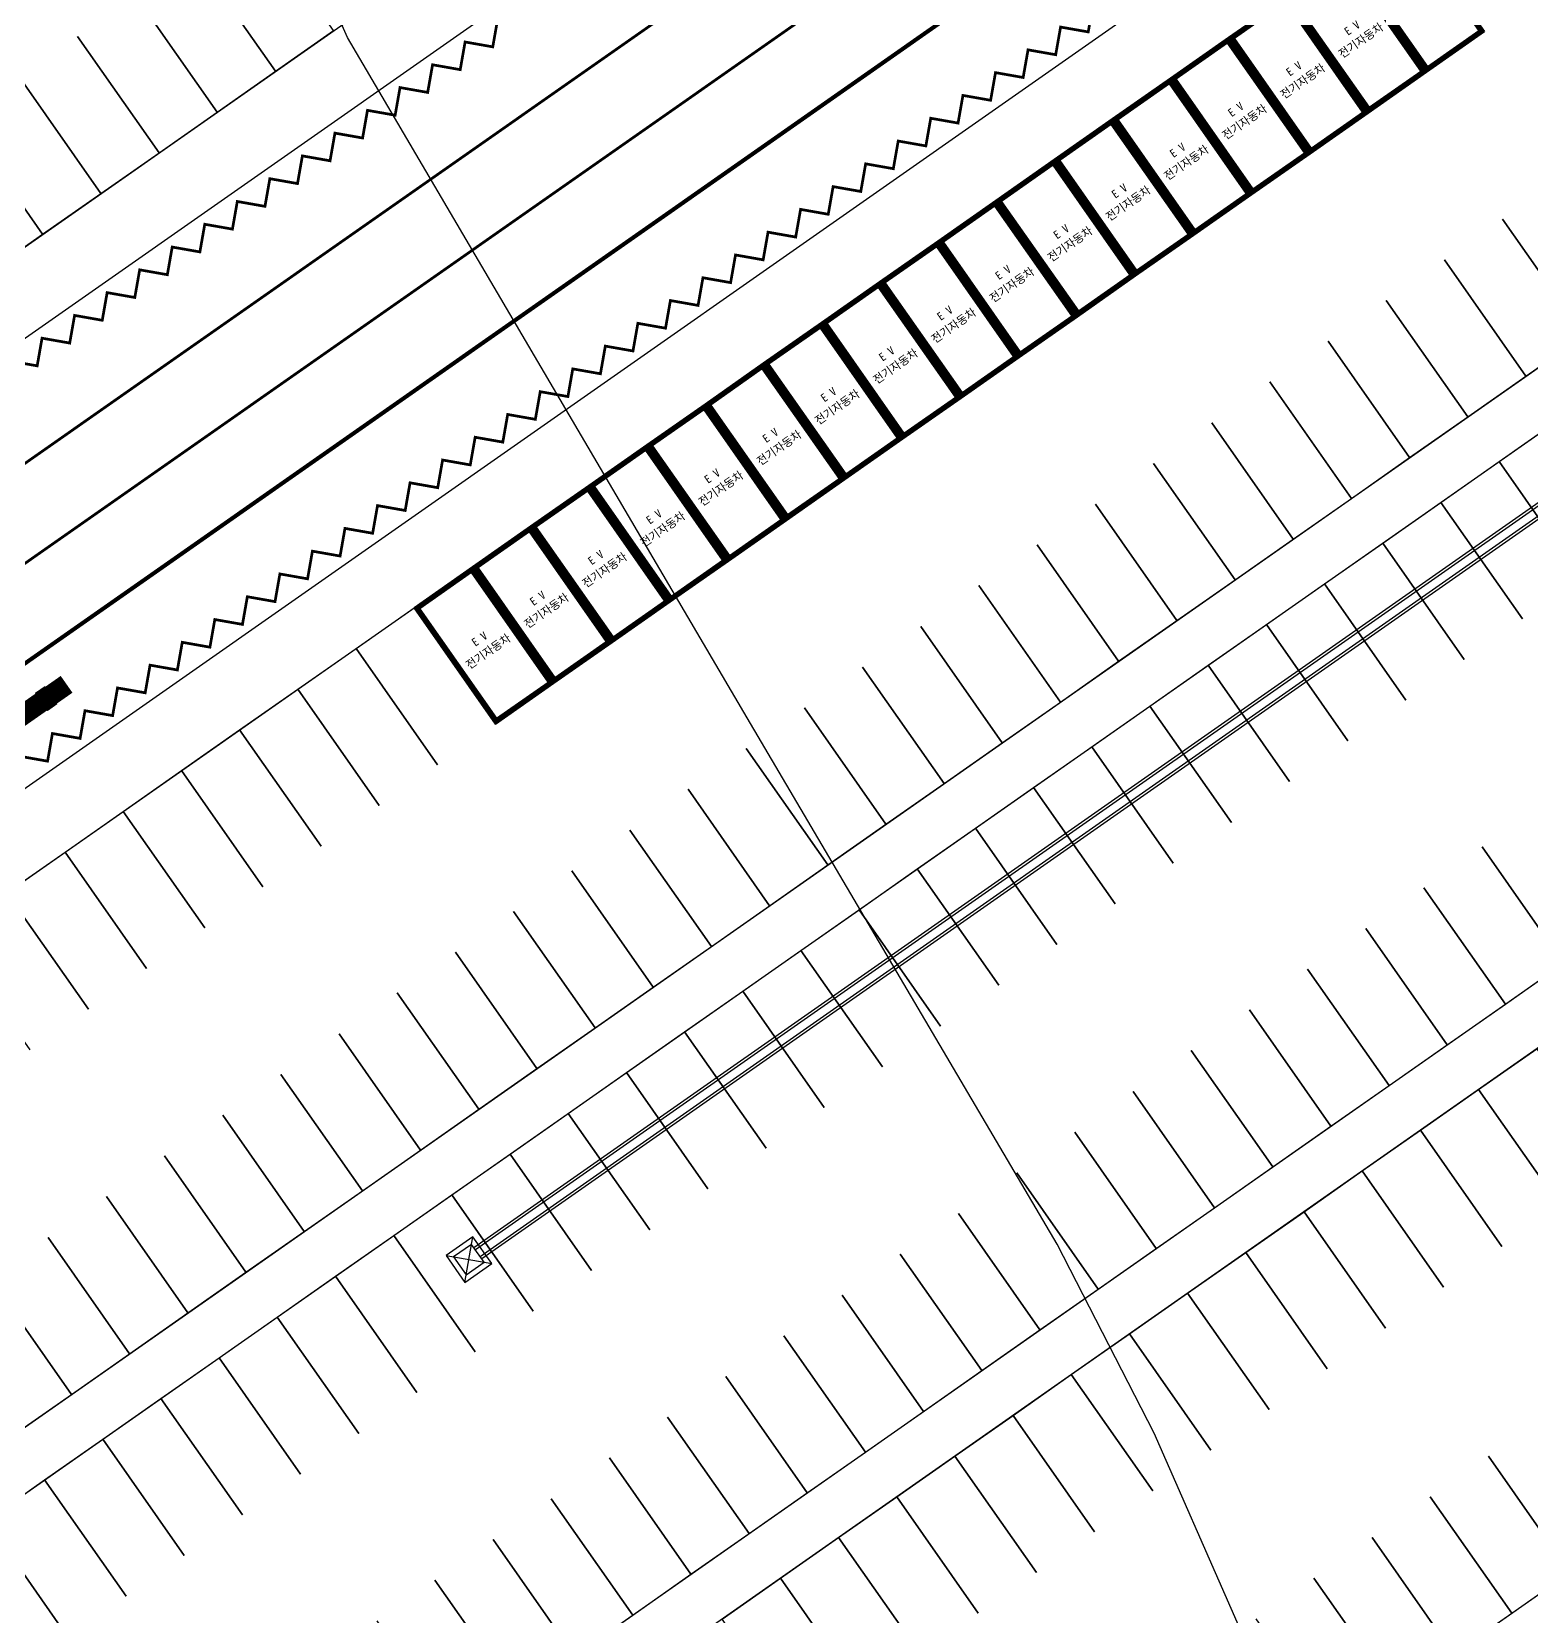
# Model space of a CAD drawing. Header units: millimetres. Extents: x 152904052 to 153933663, y 538271515 to 539240469.
# Drawn here: x 153209282 to 153264181, y 538597385 to 538655400 of the extents above; entities that cross this region are included whole.
import ezdxf
from ezdxf.enums import TextEntityAlignment as Align

# ---------------------------------------------------------------- set-up
doc = ezdxf.new("R2010")
doc.units = ezdxf.units.MM
doc.layers.add('SCHM', color=9, linetype='Continuous')
doc.styles.add('IIAC FONT', font='GulimChe.ttf')

msp = doc.modelspace()

# ---------------------------------------------------------------- hatches: boundary and pattern name
at = {"layer": 'SCHM'}
h = msp.add_hatch(color=256, dxfattribs=at)
h.dxf.hatch_style = 1
h.paths.add_polyline_path([(153209857, 538630557.5), (153210205.5, 538630800.7), (153209683.2, 538630892.8), (153209775.3, 538631415), (153209427.6, 538631170.8), (153209335.7, 538630649.4)])

# ---------------------------------------------------------------- linework, layer by layer
for p, q in [((153266428.8, 538639557.7), (153225471.2, 538610878.8)), ((153266715.6, 538639148.1), (153225758, 538610469.3)), ((153225139.6, 538609609), (153225434.3, 538611280.3)), ((153225139.6, 538609609), (153225434.3, 538611280.3)), ((153224451.3, 538610592), (153226122.6, 538610297.3)), ((153224451.3, 538610592), (153226122.6, 538610297.3))]:
    msp.add_line(p, q, dxfattribs=at)
at = {"layer": 'SCHM', "ltscale": 10}
for p, q in [((153266486.1, 538639475.7), (153225528.5, 538610796.9)), ((153266658.2, 538639230), (153225700.6, 538610551.2))]:
    msp.add_line(p, q, dxfattribs=at)
at = {"layer": 'SCHM'}
for points in [[(153314905.6, 538482796.3), (153301620.6, 538497336.3), (153288440.6, 538512929.3), (153282626.6, 538522047.3), (153277248.6, 538530476.3), (153274887.6, 538538209.3), (153269308.5, 538554932.3), (153263730.5, 538570642.3), (153258827.5, 538584831.3), (153250375.5, 538604088.3), (153246825.5, 538611013.2), (153235477.4, 538630277.2), (153220841.4, 538655192.2), (153202941.4, 538695621.2), (153193997.3, 538714578.2), (153184240.3, 538732182.2), (153172044.3, 538748431.1), (153145627.2, 538786566.1), (153136550.2, 538799474.1), (153130964.2, 538806276.1), (153125553.2, 538808369.1), (153117534.2, 538809397.1)], [(153215220.1, 538658208.5), (153218202.7, 538653948.9), (153220332.5, 538655440.2), (153217349.9, 538659699.8)], [(153260344, 538653913.8), (153257361.4, 538658173.4), (153259491.2, 538659664.7), (153262473.8, 538655405.1)], [(153213090.3, 538656717.2), (153216072.9, 538652457.6), (153218202.7, 538653948.9), (153215220.1, 538658208.5)], [(153258214.2, 538652422.5), (153255231.6, 538656682.1), (153257361.4, 538658173.4), (153260344, 538653913.8)], [(153210960.6, 538655225.9), (153213943.2, 538650966.3), (153216072.9, 538652457.6), (153213090.3, 538656717.2)], [(153256084.4, 538650931.2), (153253101.8, 538655190.8), (153255231.6, 538656682.1), (153258214.2, 538652422.5)], [(153208830.8, 538653734.6), (153211813.4, 538649475), (153213943.2, 538650966.3), (153210960.6, 538655225.9)], [(153253954.6, 538649439.9), (153250972.1, 538653699.5), (153253101.8, 538655190.8), (153256084.4, 538650931.2)], [(153206701, 538652243.3), (153209683.6, 538647983.7), (153211813.4, 538649475), (153208830.8, 538653734.6)], [(153251824.9, 538647948.6), (153248842.3, 538652208.2), (153250972.1, 538653699.5), (153253954.6, 538649439.9)], [(153204571.2, 538650752), (153207553.8, 538646492.4), (153209683.6, 538647983.7), (153206701, 538652243.3)], [(153249695.1, 538646457.3), (153246712.5, 538650716.9), (153248842.3, 538652208.2), (153251824.9, 538647948.6)], [(153247565.3, 538644966), (153244582.7, 538649225.6), (153246712.5, 538650716.9), (153249695.1, 538646457.3)], [(153263130.1, 538648540.1), (153266112.7, 538644280.5), (153268242.5, 538645771.8), (153265259.9, 538650031.4)], [(153245435.5, 538643474.7), (153242452.9, 538647734.3), (153244582.7, 538649225.6), (153247565.3, 538644966)], [(153261000.3, 538647048.8), (153263982.9, 538642789.2), (153266112.7, 538644280.5), (153263130.1, 538648540.1)], [(153243305.7, 538641983.4), (153240323.1, 538646243), (153242452.9, 538647734.3), (153245435.5, 538643474.7)], [(153258870.5, 538645557.5), (153261853.1, 538641297.9), (153263982.9, 538642789.2), (153261000.3, 538647048.8)], [(153241175.9, 538640492.1), (153238193.3, 538644751.7), (153240323.1, 538646243), (153243305.7, 538641983.4)], [(153256740.7, 538644066.2), (153259723.3, 538639806.6), (153261853.1, 538641297.9), (153258870.5, 538645557.5)], [(153239046.1, 538639000.8), (153236063.5, 538643260.4), (153238193.3, 538644751.7), (153241175.9, 538640492.1)], [(153254610.9, 538642574.9), (153257593.5, 538638315.3), (153259723.3, 538639806.6), (153256740.7, 538644066.2)], [(153236916.3, 538637509.5), (153233933.7, 538641769.1), (153236063.5, 538643260.4), (153239046.1, 538639000.8)], [(153252481.1, 538641083.6), (153255463.7, 538636824), (153257593.5, 538638315.3), (153254610.9, 538642574.9)], [(153234786.5, 538636018.2), (153231803.9, 538640277.8), (153233933.7, 538641769.1), (153236916.3, 538637509.5)], [(153250351.3, 538639592.3), (153253333.9, 538635332.7), (153255463.7, 538636824), (153252481.1, 538641083.6)], [(153265982.9, 538635400), (153263000.3, 538639659.6), (153265130.1, 538641150.9), (153268112.7, 538636891.3)], [(153232656.7, 538634526.9), (153229674.1, 538638786.5), (153231803.9, 538640277.8), (153234786.5, 538636018.2)], [(153248221.5, 538638101), (153251204.1, 538633841.4), (153253333.9, 538635332.7), (153250351.3, 538639592.3)], [(153263853.1, 538633908.7), (153260870.5, 538638168.3), (153263000.3, 538639659.6), (153265982.9, 538635400)], [(153230526.9, 538633035.6), (153227544.3, 538637295.2), (153229674.1, 538638786.5), (153232656.7, 538634526.9)], [(153246091.7, 538636609.7), (153249074.3, 538632350.1), (153251204.1, 538633841.4), (153248221.5, 538638101)], [(153261723.3, 538632417.4), (153258740.7, 538636677), (153260870.5, 538638168.3), (153263853.1, 538633908.7)], [(153228397.1, 538631544.3), (153225414.5, 538635803.9), (153227544.3, 538637295.2), (153230526.9, 538633035.6)], [(153243962, 538635118.4), (153246944.5, 538630858.8), (153249074.3, 538632350.1), (153246091.7, 538636609.7)], [(153259593.5, 538630926.1), (153256610.9, 538635185.7), (153258740.7, 538636677), (153261723.3, 538632417.4)], [(153226267.3, 538630053), (153223284.7, 538634312.6), (153225414.5, 538635803.9), (153228397.1, 538631544.3)], [(153241832.2, 538633627.1), (153244814.8, 538629367.5), (153246944.5, 538630858.8), (153243962, 538635118.4)], [(153257463.7, 538629434.8), (153254481.1, 538633694.4), (153256610.9, 538635185.7), (153259593.5, 538630926.1)], [(153224137.5, 538628561.7), (153221154.9, 538632821.3), (153223284.7, 538634312.6), (153226267.3, 538630053)], [(153255333.9, 538627943.5), (153252351.3, 538632203.1), (153254481.1, 538633694.4), (153257463.7, 538629434.8)], [(153239702.4, 538632135.8), (153242685, 538627876.2), (153244814.8, 538629367.5), (153241832.2, 538633627.1)], [(153222007.7, 538627070.4), (153219025.1, 538631330), (153221154.9, 538632821.3), (153224137.5, 538628561.7)], [(153237572.6, 538630644.5), (153240555.2, 538626384.9), (153242685, 538627876.2), (153239702.4, 538632135.8)], [(153253204.1, 538626452.2), (153250221.5, 538630711.8), (153252351.3, 538632203.1), (153255333.9, 538627943.5)], [(153219877.9, 538625579.1), (153216895.3, 538629838.7), (153219025.1, 538631330), (153222007.7, 538627070.4)], [(153235442.8, 538629153.2), (153238425.4, 538624893.6), (153240555.2, 538626384.9), (153237572.6, 538630644.5)], [(153251074.3, 538624960.9), (153248091.7, 538629220.5), (153250221.5, 538630711.8), (153253204.1, 538626452.2)], [(153217748.1, 538624087.8), (153214765.5, 538628347.4), (153216895.3, 538629838.7), (153219877.9, 538625579.1)], [(153233313, 538627661.9), (153236295.6, 538623402.3), (153238425.4, 538624893.6), (153235442.8, 538629153.2)], [(153248944.5, 538623469.6), (153245961.9, 538627729.2), (153248091.7, 538629220.5), (153251074.3, 538624960.9)], [(153215618.3, 538622596.5), (153212635.7, 538626856.1), (153214765.5, 538628347.4), (153217748.1, 538624087.8)], [(153231183.2, 538626170.6), (153234165.8, 538621911), (153236295.6, 538623402.3), (153233313, 538627661.9)], [(153246814.7, 538621978.3), (153243832.1, 538626237.9), (153245961.9, 538627729.2), (153248944.5, 538623469.6)], [(153213488.5, 538621105.2), (153210505.9, 538625364.8), (153212635.7, 538626856.1), (153215618.3, 538622596.5)], [(153262379.6, 538625552.3), (153265362.2, 538621292.8), (153267492, 538622784.1), (153264509.4, 538627043.6)], [(153229053.4, 538624679.3), (153232036, 538620419.7), (153234165.8, 538621911), (153231183.2, 538626170.6)], [(153244684.9, 538620487), (153241702.3, 538624746.6), (153243832.1, 538626237.9), (153246814.7, 538621978.3)], [(153260249.8, 538624061), (153263232.4, 538619801.5), (153265362.2, 538621292.8), (153262379.6, 538625552.3)], [(153211358.7, 538619613.9), (153208376.1, 538623873.5), (153210505.9, 538625364.8), (153213488.5, 538621105.2)], [(153226923.6, 538623188), (153229906.2, 538618928.4), (153232036, 538620419.7), (153229053.4, 538624679.3)], [(153242555.1, 538618995.7), (153239572.5, 538623255.3), (153241702.3, 538624746.6), (153244684.9, 538620487)], [(153209228.9, 538618122.6), (153206246.3, 538622382.2), (153208376.1, 538623873.5), (153211358.7, 538619613.9)], [(153258120, 538622569.8), (153261102.6, 538618310.2), (153263232.4, 538619801.5), (153260249.8, 538624061)], [(153240425.3, 538617504.4), (153237442.7, 538621764), (153239572.5, 538623255.3), (153242555.1, 538618995.7)], [(153224793.8, 538621696.7), (153227776.4, 538617437.1), (153229906.2, 538618928.4), (153226923.6, 538623188)], [(153255990.2, 538621078.5), (153258972.8, 538616818.9), (153261102.6, 538618310.2), (153258120, 538622569.8)], [(153222664, 538620205.4), (153225646.6, 538615945.8), (153227776.4, 538617437.1), (153224793.8, 538621696.7)], [(153238295.5, 538616013.1), (153235312.9, 538620272.7), (153237442.7, 538621764), (153240425.3, 538617504.4)], [(153253860.4, 538619587.2), (153256843, 538615327.6), (153258972.8, 538616818.9), (153255990.2, 538621078.5)], [(153220534.2, 538618714.1), (153223516.8, 538614454.5), (153225646.6, 538615945.8), (153222664, 538620205.4)], [(153236165.7, 538614521.8), (153233183.1, 538618781.4), (153235312.9, 538620272.7), (153238295.5, 538616013.1)], [(153251730.6, 538618095.9), (153254713.2, 538613836.3), (153256843, 538615327.6), (153253860.4, 538619587.2)], [(153218404.4, 538617222.8), (153221387, 538612963.2), (153223516.8, 538614454.5), (153220534.2, 538618714.1)], [(153234035.9, 538613030.5), (153231053.3, 538617290.1), (153233183.1, 538618781.4), (153236165.7, 538614521.8)], [(153249600.8, 538616604.6), (153252583.4, 538612345), (153254713.2, 538613836.3), (153251730.6, 538618095.9)], [(153265232.4, 538612412.3), (153262249.8, 538616671.9), (153264379.6, 538618163.2), (153267362.2, 538613903.6)], [(153216274.6, 538615731.5), (153219257.2, 538611471.9), (153221387, 538612963.2), (153218404.4, 538617222.8)], [(153231906.1, 538611539.2), (153228923.5, 538615798.8), (153231053.3, 538617290.1), (153234035.9, 538613030.5)], [(153247471.1, 538615113.3), (153250453.6, 538610853.7), (153252583.4, 538612345), (153249600.8, 538616604.6)], [(153263102.6, 538610921), (153260120, 538615180.6), (153262249.8, 538616671.9), (153265232.4, 538612412.3)], [(153214144.8, 538614240.2), (153217127.4, 538609980.6), (153219257.2, 538611471.9), (153216274.6, 538615731.5)], [(153229776.3, 538610047.9), (153226793.7, 538614307.5), (153228923.5, 538615798.8), (153231906.1, 538611539.2)], [(153245341.3, 538613622), (153248323.9, 538609362.4), (153250453.6, 538610853.7), (153247471.1, 538615113.3)], [(153260972.8, 538609429.7), (153257990.2, 538613689.3), (153260120, 538615180.6), (153263102.6, 538610921)], [(153212015, 538612748.9), (153214997.6, 538608489.3), (153217127.4, 538609980.6), (153214144.8, 538614240.2)], [(153227646.6, 538608556.6), (153224664, 538612816.2), (153226793.7, 538614307.5), (153229776.3, 538610047.9)], [(153243211.5, 538612130.7), (153246194.1, 538607871.1), (153248323.9, 538609362.4), (153245341.3, 538613622)], [(153258843, 538607938.4), (153255860.4, 538612198), (153257990.2, 538613689.3), (153260972.8, 538609429.7)], [(153225516.8, 538607065.3), (153222534.2, 538611324.9), (153224664, 538612816.2), (153227646.6, 538608556.6)], [(153209885.2, 538611257.6), (153212867.8, 538606998), (153214997.6, 538608489.3), (153212015, 538612748.9)], [(153256713.2, 538606447.1), (153253730.6, 538610706.7), (153255860.4, 538612198), (153258843, 538607938.4)], [(153241081.7, 538610639.4), (153244064.3, 538606379.8), (153246194.1, 538607871.1), (153243211.5, 538612130.7)], [(153207755.4, 538609766.3), (153210738, 538605506.7), (153212867.8, 538606998), (153209885.2, 538611257.6)], [(153223387, 538605574), (153220404.4, 538609833.6), (153222534.2, 538611324.9), (153225516.8, 538607065.3)], [(153238951.9, 538609148.1), (153241934.5, 538604888.5), (153244064.3, 538606379.8), (153241081.7, 538610639.4)], [(153254583.4, 538604955.8), (153251600.8, 538609215.4), (153253730.6, 538610706.7), (153256713.2, 538606447.1)], [(153205625.6, 538608275), (153208608.2, 538604015.4), (153210738, 538605506.7), (153207755.4, 538609766.3)], [(153221257.2, 538604082.7), (153218274.6, 538608342.3), (153220404.4, 538609833.6), (153223387, 538605574)], [(153236822.1, 538607656.8), (153239804.7, 538603397.2), (153241934.5, 538604888.5), (153238951.9, 538609148.1)], [(153252453.6, 538603464.5), (153249471, 538607724.1), (153251600.8, 538609215.4), (153254583.4, 538604955.8)], [(153219127.4, 538602591.4), (153216144.8, 538606851), (153218274.6, 538608342.3), (153221257.2, 538604082.7)], [(153234692.3, 538606165.5), (153237674.9, 538601905.9), (153239804.7, 538603397.2), (153236822.1, 538607656.8)], [(153250323.8, 538601973.2), (153247341.2, 538606232.8), (153249471, 538607724.1), (153252453.6, 538603464.5)], [(153216997.6, 538601100.1), (153214015, 538605359.7), (153216144.8, 538606851), (153219127.4, 538602591.4)], [(153232562.5, 538604674.2), (153235545.1, 538600414.6), (153237674.9, 538601905.9), (153234692.3, 538606165.5)], [(153248194, 538600481.9), (153245211.4, 538604741.5), (153247341.2, 538606232.8), (153250323.8, 538601973.2)], [(153214867.8, 538599608.8), (153211885.2, 538603868.4), (153214015, 538605359.7), (153216997.6, 538601100.1)], [(153230432.7, 538603182.9), (153233415.3, 538598923.3), (153235545.1, 538600414.6), (153232562.5, 538604674.2)], [(153246064.2, 538598990.6), (153243081.6, 538603250.2), (153245211.4, 538604741.5), (153248194, 538600481.9)], [(153262612.1, 538603252.9), (153265594.7, 538598993.3), (153267724.5, 538600484.6), (153264741.9, 538604744.2)], [(153212738, 538598117.5), (153209755.4, 538602377.1), (153211885.2, 538603868.4), (153214867.8, 538599608.8)], [(153228302.9, 538601691.6), (153231285.5, 538597432), (153233415.3, 538598923.3), (153230432.7, 538603182.9)], [(153243934.4, 538597499.3), (153240951.8, 538601758.9), (153243081.6, 538603250.2), (153246064.2, 538598990.6)], [(153260482.3, 538601761.6), (153263464.9, 538597502), (153265594.7, 538598993.3), (153262612.1, 538603252.9)], [(153210608.2, 538596626.3), (153207625.6, 538600885.8), (153209755.4, 538602377.1), (153212738, 538598117.5)], [(153241804.6, 538596008), (153238822, 538600267.6), (153240951.8, 538601758.9), (153243934.4, 538597499.3)], [(153258352.5, 538600270.3), (153261335.1, 538596010.7), (153263464.9, 538597502), (153260482.3, 538601761.6)], [(153226173.1, 538600200.3), (153229155.7, 538595940.7), (153231285.5, 538597432), (153228302.9, 538601691.6)], [(153208478.4, 538595135), (153205495.8, 538599394.5), (153207625.6, 538600885.8), (153210608.2, 538596626.3)], [(153224043.3, 538598709), (153227025.9, 538594449.4), (153229155.7, 538595940.7), (153226173.1, 538600200.3)], [(153239674.8, 538594516.7), (153236692.2, 538598776.3), (153238822, 538600267.6), (153241804.6, 538596008)], [(153256222.7, 538598779), (153259205.3, 538594519.4), (153261335.1, 538596010.7), (153258352.5, 538600270.3)], [(153221913.5, 538597217.7), (153224896.1, 538592958.1), (153227025.9, 538594449.4), (153224043.3, 538598709)], [(153237545, 538593025.4), (153234562.4, 538597285), (153236692.2, 538598776.3), (153239674.8, 538594516.7)], [(153254092.9, 538597287.7), (153257075.5, 538593028.1), (153259205.3, 538594519.4), (153256222.7, 538598779)]]:
    msp.add_lwpolyline(points, dxfattribs=at)
at = {"layer": 'SCHM', "ltscale": 0.0008}
for points in [[(153180355.7, 538630503.8), (153179654.9, 538631504.7, -1), (153181907.5, 538633082.1), (153182600.5, 538632092.5, 0.4142136), (153186157.1, 538631510.3), (153305852, 538715321.6, 0.4142136), (153306465.9, 538718803.4), (153305706, 538719888.8, -1), (153307958.6, 538721466.1), (153308718.6, 538720380.7, -0.4142136), (153307429.3, 538713068.9), (153187671.8, 538629213.8, -0.4093917), (153180354, 538630506.2, 0.4093917)], [(153195346.6, 538614750.2), (153312736.1, 538696947.1, -0.4142133), (153314128.8, 538696701.6), (153316537.8, 538693261.2), (153324033, 538698509.4), (153322484.5, 538700721.1, 0.4142133), (153315172.6, 538702010.3), (153195352.2, 538618111.3, 0.2378563), (153190634.8, 538609097.1, 1.3233715), (153194352, 538610091.8, -0.3933862), (153195353.2, 538614754.9)]]:
    msp.add_lwpolyline(points, format="xyb", dxfattribs=at)
at = {"layer": 'SCHM', "ltscale": 0.3}
for points, const_width in [([(153305074.9, 538706842.4), (153189800.6, 538626126.5)], 100), ([(153306795.6, 538704385), (153191501.7, 538623655.5)], 100), ([(153193188.9, 538621174.5), (153308516.3, 538701927.6)], 150), ([(153194055, 538619949.7), (153210559.8, 538631506.6)], 750)]:
    msp.add_lwpolyline(points, dxfattribs=dict(at, const_width=const_width))
at = {"layer": 'SCHM', "ltscale": 0.0008}
for points in [[(153195044.5, 538599065.4, -1), (153197297.2, 538600642.7), (153199433.7, 538597591.4), (153325747, 538686036.9), (153323610.4, 538689088.2, -1), (153325863.1, 538690665.6), (153331283.4, 538682924.6, -1), (153329030.7, 538681347.2), (153326894.1, 538684398.6), (153200580.9, 538595953.1), (153202717.5, 538592901.7, -1), (153200464.8, 538591324.4)], [(153341837.2, 538667852.2, -1), (153339584.5, 538666274.8), (153337447.9, 538669326.2), (153211134.7, 538580880.7), (153213271.3, 538577829.3, -1), (153211018.6, 538576252), (153205598.3, 538583993, -1), (153207851, 538585570.3), (153209987.5, 538582519), (153336300.8, 538670964.5), (153334164.2, 538674015.8, -1), (153336416.9, 538675593.2)], [(153216152.1, 538568920.6, -1), (153218404.8, 538570497.9), (153220541.3, 538567446.6), (153331372.6, 538645051.5), (153329236, 538648102.8, -1), (153331488.7, 538649680.2), (153336909, 538641939.2, -1), (153334656.3, 538640361.8), (153332519.8, 538643413.2), (153221688.5, 538565808.3), (153223825.1, 538562756.9, -1), (153221572.4, 538561179.6)]]:
    msp.add_lwpolyline(points, format="xyb", close=True, dxfattribs=at)
at = {"layer": 'SCHM', "const_width": 150}
for points in [[(153259472.8, 538659560.2), (153257465.9, 538658155), (153260362.5, 538654018.2), (153262369.4, 538655423.5)], [(153257343, 538658068.9), (153255336.1, 538656663.7), (153258232.7, 538652526.9), (153260239.6, 538653932.2)], [(153255213.2, 538656577.6), (153253206.3, 538655172.4), (153256102.9, 538651035.6), (153258109.8, 538652440.9)], [(153253083.4, 538655086.3), (153251076.5, 538653681.1), (153253973.1, 538649544.3), (153255980, 538650949.6)], [(153250953.6, 538653595), (153248946.7, 538652189.8), (153251843.3, 538648053), (153253850.2, 538649458.3)], [(153248823.8, 538652103.7), (153246816.9, 538650698.5), (153249713.5, 538646561.7), (153251720.4, 538647967)], [(153246694, 538650612.4), (153244687.1, 538649207.2), (153247583.7, 538645070.4), (153249590.6, 538646475.7)], [(153244564.2, 538649121.1), (153242557.3, 538647715.9), (153245453.9, 538643579.1), (153247460.8, 538644984.4)], [(153242434.5, 538647629.8), (153240427.5, 538646224.6), (153243324.1, 538642087.9), (153245331, 538643493.1)], [(153240304.7, 538646138.5), (153238297.7, 538644733.3), (153241194.3, 538640596.6), (153243201.2, 538642001.8)], [(153238174.9, 538644647.2), (153236167.9, 538643242), (153239064.5, 538639105.3), (153241071.4, 538640510.5)], [(153236045.1, 538643155.9), (153234038.1, 538641750.7), (153236934.7, 538637614), (153238941.6, 538639019.2)], [(153233915.3, 538641664.6), (153231908.3, 538640259.4), (153234804.9, 538636122.7), (153236811.8, 538637527.9)], [(153231785.5, 538640173.3), (153229778.6, 538638768.1), (153232675.1, 538634631.4), (153234682, 538636036.6)], [(153229655.7, 538638682), (153227648.8, 538637276.8), (153230545.3, 538633140.1), (153232552.2, 538634545.3)], [(153227525.9, 538637190.7), (153225519, 538635785.5), (153228415.5, 538631648.8), (153230422.4, 538633054)], [(153225396.1, 538635699.4), (153223389.2, 538634294.2), (153226285.7, 538630157.5), (153228292.6, 538631562.7)]]:
    msp.add_lwpolyline(points, close=True, dxfattribs=at)
at = {"layer": 'SCHM'}
for points in [[(153259491.2, 538659664.7), (153257361.4, 538658173.4), (153260344, 538653913.8), (153262473.8, 538655405.1)], [(153259454.4, 538659455.8), (153257570.3, 538658136.5), (153260380.9, 538654122.7), (153262264.9, 538655441.9)], [(153257361.4, 538658173.4), (153255231.6, 538656682.1), (153258214.2, 538652422.5), (153260344, 538653913.8)], [(153257324.6, 538657964.5), (153255440.6, 538656645.2), (153258251.1, 538652631.4), (153260135.1, 538653950.6)], [(153255231.6, 538656682.1), (153253101.8, 538655190.8), (153256084.4, 538650931.2), (153258214.2, 538652422.5)], [(153255194.8, 538656473.2), (153253310.8, 538655153.9), (153256121.3, 538651140.1), (153258005.3, 538652459.3)], [(153253101.8, 538655190.8), (153250972.1, 538653699.5), (153253954.6, 538649439.9), (153256084.4, 538650931.2)], [(153253065, 538654981.9), (153251181, 538653662.6), (153253991.5, 538649648.8), (153255875.5, 538650968)], [(153250972.1, 538653699.5), (153248842.3, 538652208.2), (153251824.9, 538647948.6), (153253954.6, 538649439.9)], [(153250935.2, 538653490.6), (153249051.2, 538652171.3), (153251861.7, 538648157.5), (153253745.7, 538649476.7)], [(153248842.3, 538652208.2), (153246712.5, 538650716.9), (153249695.1, 538646457.3), (153251824.9, 538647948.6)], [(153248805.4, 538651999.3), (153246921.4, 538650680), (153249731.9, 538646666.2), (153251615.9, 538647985.4)], [(153246712.5, 538650716.9), (153244582.7, 538649225.6), (153247565.3, 538644966), (153249695.1, 538646457.3)], [(153246675.6, 538650508), (153244791.6, 538649188.7), (153247602.1, 538645174.9), (153249486.1, 538646494.1)], [(153244582.7, 538649225.6), (153242452.9, 538647734.3), (153245435.5, 538643474.7), (153247565.3, 538644966)], [(153244545.8, 538649016.7), (153242661.8, 538647697.4), (153245472.3, 538643683.6), (153247356.4, 538645002.8)], [(153242452.9, 538647734.3), (153240323.1, 538646243), (153243305.7, 538641983.4), (153245435.5, 538643474.7)], [(153242416, 538647525.4), (153240532, 538646206.1), (153243342.5, 538642192.3), (153245226.6, 538643511.5)], [(153240323.1, 538646243), (153238193.3, 538644751.7), (153241175.9, 538640492.1), (153243305.7, 538641983.4)], [(153240286.2, 538646034.1), (153238402.2, 538644714.9), (153241212.7, 538640701), (153243096.8, 538642020.2)], [(153238193.3, 538644751.7), (153236063.5, 538643260.4), (153239046.1, 538639000.8), (153241175.9, 538640492.1)], [(153238156.4, 538644542.8), (153236272.4, 538643223.6), (153239082.9, 538639209.7), (153240967, 538640528.9)], [(153236063.5, 538643260.4), (153233933.7, 538641769.1), (153236916.3, 538637509.5), (153239046.1, 538639000.8)], [(153236026.6, 538643051.5), (153234142.6, 538641732.3), (153236953.1, 538637718.4), (153238837.2, 538639037.6)], [(153233933.7, 538641769.1), (153231803.9, 538640277.8), (153234786.5, 538636018.2), (153236916.3, 538637509.5)], [(153233896.9, 538641560.2), (153232012.8, 538640241), (153234823.3, 538636227.1), (153236707.4, 538637546.3)], [(153231803.9, 538640277.8), (153229674.1, 538638786.5), (153232656.7, 538634526.9), (153234786.5, 538636018.2)], [(153231767.1, 538640068.9), (153229883, 538638749.7), (153232693.5, 538634735.8), (153234577.6, 538636055)], [(153229674.1, 538638786.5), (153227544.3, 538637295.2), (153230526.9, 538633035.6), (153232656.7, 538634526.9)], [(153229637.3, 538638577.6), (153227753.2, 538637258.4), (153230563.7, 538633244.5), (153232447.8, 538634563.7)], [(153227544.3, 538637295.2), (153225414.5, 538635803.9), (153228397.1, 538631544.3), (153230526.9, 538633035.6)], [(153227507.5, 538637086.3), (153225623.4, 538635767.1), (153228433.9, 538631753.2), (153230318, 538633072.4)], [(153225414.5, 538635803.9), (153223284.7, 538634312.6), (153226267.3, 538630053), (153228397.1, 538631544.3)], [(153225377.7, 538635595), (153223493.6, 538634275.8), (153226304.1, 538630261.9), (153228188.2, 538631581.1)], [(153209857, 538630557.5), (153210205.5, 538630800.7), (153209683.2, 538630892.8), (153209775.3, 538631415), (153209427.6, 538631170.8), (153209335.7, 538630649.4)], [(153225139.6, 538609609), (153226122.6, 538610297.3), (153225434.3, 538611280.3), (153224451.3, 538610592)], [(153225188.7, 538609887.5), (153225844, 538610346.4), (153225385.1, 538611001.7), (153224729.8, 538610542.8)]]:
    msp.add_lwpolyline(points, close=True, dxfattribs=at)
at = {"layer": 'SCHM', "ltscale": 0.005}
msp.add_lwpolyline([(153248139.8, 538656404.2, 100, 100, 0), (153247961.2, 538655391.5, 100, 100, 0), (153246948.5, 538655570, 100, 100, 0), (153246769.9, 538654557.3, 100, 100, 0), (153245757.1, 538654735.8, 100, 100, 0), (153245578.5, 538653723.1, 100, 100, 0), (153244565.8, 538653901.7, 100, 100, 0), (153244387.2, 538652888.9, 100, 100, 0), (153243374.4, 538653067.5, 100, 100, 0), (153243195.8, 538652054.7, 100, 100, 0), (153242195.6, 538652231.1, 100, 100, 0), (153242017, 538651218.3, 100, 100, 0), (153241004.2, 538651396.9, 100, 100, 0), (153240825.6, 538650384.1, 100, 100, 0), (153239812.9, 538650562.7, 100, 100, 0), (153239634.3, 538649549.9, 100, 100, 0), (153238621.5, 538649728.5, 100, 100, 0), (153238442.9, 538648715.7, 100, 100, 0), (153237430.2, 538648894.3, 100, 100, 0), (153237251.6, 538647881.5, 100, 100, 0), (153236238.8, 538648060.1, 100, 100, 0), (153236060.2, 538647047.3, 100, 100, 0), (153235047.5, 538647225.9, 100, 100, 0), (153234868.9, 538646213.1, 100, 100, 0), (153233856.1, 538646391.7, 100, 100, 0), (153233677.5, 538645379, 100, 100, 0), (153232664.8, 538645557.5, 100, 100, 0), (153232486.2, 538644544.8, 100, 100, 0), (153231473.4, 538644723.3, 100, 100, 0), (153231294.8, 538643710.6, 100, 100, 0), (153230282.1, 538643889.2, 100, 100, 0), (153230103.5, 538642876.4, 100, 100, 0), (153229090.7, 538643055, 100, 100, 0), (153228912.1, 538642042.2, 100, 100, 0), (153227899.4, 538642220.8, 100, 100, 0), (153227720.8, 538641208, 100, 100, 0), (153226708, 538641386.6, 100, 100, 0), (153226529.4, 538640373.8, 100, 100, 0), (153225516.7, 538640552.4, 100, 100, 0), (153225338.1, 538639539.6, 100, 100, 0), (153224325.3, 538639718.2, 100, 100, 0), (153224146.7, 538638705.4, 100, 100, 0), (153223134, 538638884, 100, 100, 0), (153222955.4, 538637871.2, 100, 100, 0), (153221942.6, 538638049.8, 100, 100, 0), (153221764, 538637037, 100, 100, 0), (153220751.3, 538637215.6, 100, 100, 0), (153220572.7, 538636202.9, 100, 100, 0), (153219559.9, 538636381.4, 100, 100, 0), (153219381.3, 538635368.7, 100, 100, 0), (153218368.6, 538635547.2, 100, 100, 0), (153218190, 538634534.5, 100, 100, 0), (153217177.2, 538634713, 100, 100, 0), (153216998.6, 538633700.3, 100, 100, 0), (153215985.9, 538633878.9, 100, 100, 0), (153215807.3, 538632866.1, 100, 100, 0), (153214794.5, 538633044.7, 100, 100, 0), (153214616, 538632031.9, 100, 100, 0), (153213615.7, 538632208.3, 100, 100, 0), (153213437.1, 538631195.5, 100, 100, 0), (153212424.3, 538631374.1, 100, 100, 0), (153212245.7, 538630361.3, 100, 100, 0), (153211233, 538630539.9, 100, 100, 0), (153211054.4, 538629527.1, 100, 100, 0), (153210041.6, 538629705.7, 100, 100, 0), (153209863.1, 538628692.9, 100, 100, 0), (153208850.3, 538628871.5, 100, 100, 0)], format="xyseb", dxfattribs=at)
at = {"layer": 'SCHM', "ltscale": 0.005, "const_width": 100}
msp.add_lwpolyline([(153226340.3, 538655857.7), (153226161.7, 538654844.9), (153225148.9, 538655023.5), (153224970.3, 538654010.7), (153223957.6, 538654189.3), (153223779, 538653176.5), (153222766.2, 538653355.1), (153222587.6, 538652342.3), (153221574.9, 538652520.9), (153221396.3, 538651508.1), (153220383.5, 538651686.7), (153220204.9, 538650673.9), (153219192.2, 538650852.5), (153219013.6, 538649839.7), (153218000.8, 538650018.3), (153217822.3, 538649005.5), (153216809.5, 538649184.1), (153216630.9, 538648171.4), (153215618.1, 538648349.9), (153215439.6, 538647337.2), (153214426.8, 538647515.7), (153214248.2, 538646503), (153213235.4, 538646681.5), (153213056.9, 538645668.8), (153212044.1, 538645847.4), (153211865.5, 538644834.6), (153210852.7, 538645013.2), (153210674.2, 538644000.4), (153209661.4, 538644179), (153209482.8, 538643166.2), (153208470, 538643344.8)], dxfattribs=at)

# ---------------------------------------------------------------- texts
at = {"layer": 'SCHM', "style": 'IIAC FONT'}
for s, p in [('전기자동차', (153257941.6, 538655078.3)), ('E V', (153257621, 538655536.3)), ('전기자동차', (153255811.8, 538653587)), ('E V', (153255491.2, 538654045)), ('E V', (153253361.4, 538652553.7)), ('전기자동차', (153253682, 538652095.7)), ('전기자동차', (153251552.2, 538650604.4)), ('E V', (153251231.6, 538651062.4)), ('전기자동차', (153249422.4, 538649113.1)), ('E V', (153249101.8, 538649571.1)), ('전기자동차', (153247292.6, 538647621.8)), ('E V', (153246972, 538648079.8)), ('전기자동차', (153245162.9, 538646130.5)), ('E V', (153244842.2, 538646588.5)), ('전기자동차', (153243033.1, 538644639.2)), ('E V', (153242712.4, 538645097.2)), ('전기자동차', (153240903.3, 538643147.9)), ('E V', (153240582.6, 538643605.9)), ('E V', (153238452.8, 538642114.6)), ('전기자동차', (153238773.5, 538641656.6)), ('전기자동차', (153236643.7, 538640165.3)), ('E V', (153236323, 538640623.3)), ('전기자동차', (153234513.9, 538638674)), ('E V', (153234193.2, 538639132)), ('전기자동차', (153232384.1, 538637182.7)), ('E V', (153232063.4, 538637640.7)), ('전기자동차', (153230254.3, 538635691.4)), ('E V', (153229933.6, 538636149.4)), ('전기자동차', (153228124.5, 538634200.1)), ('E V', (153227803.8, 538634658.1)), ('전기자동차', (153225994.7, 538632708.8)), ('E V', (153225674, 538633166.8))]:
    msp.add_text(s, height=300, rotation=34.999999, dxfattribs=at).set_placement(p, align=Align.MIDDLE_CENTER)

doc.saveas('drawing.dxf')
